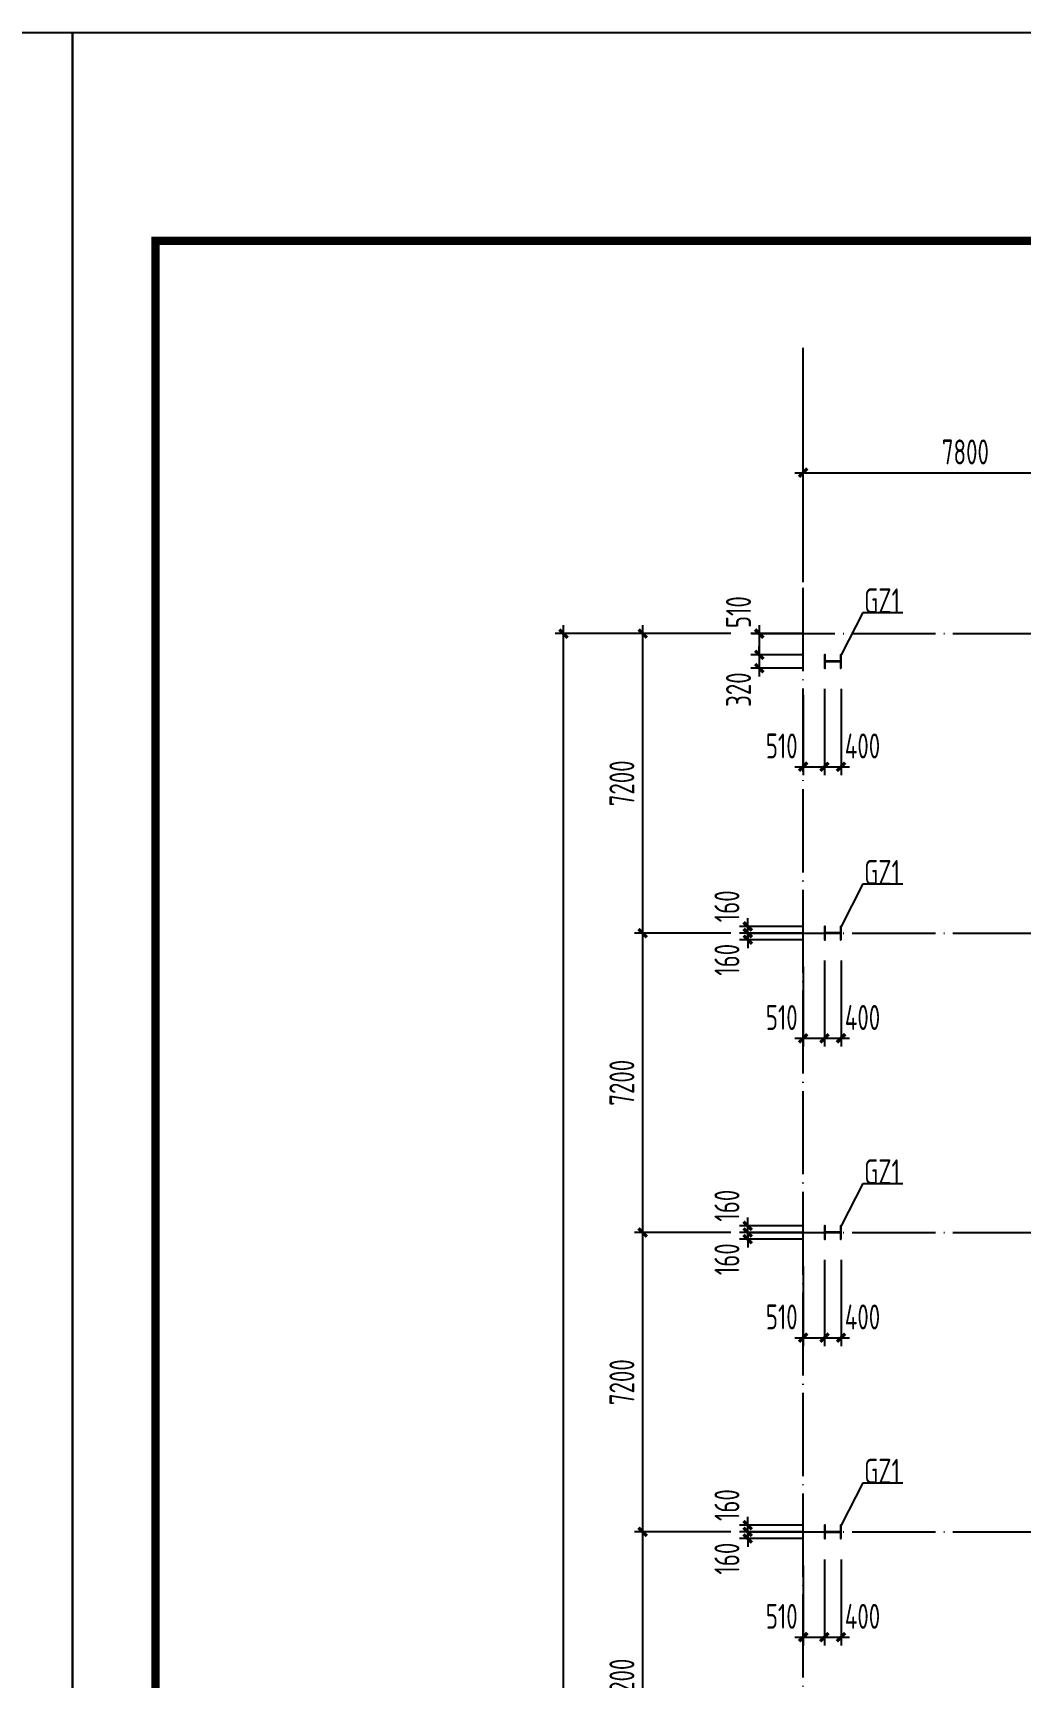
# Model space of a CAD drawing. Extents: x -32169 to 443031, y -120117 to 204739.
# Drawn here: x 131281 to 155021, y -11055 to 28483 of the extents above; entities that cross this region are included whole.
import ezdxf

# ---------------------------------------------------------------- set-up
doc = ezdxf.new("R2010")
doc.units = 0
doc.header["$LTSCALE"] = 1000
doc.linetypes.add('DOTE', pattern=[2.42, 2, -0.2, 0.02, -0.2])
doc.layers.get('0').update_dxf_attribs({"linetype": 'CONTINUOUS'})
doc.layers.get('Defpoints').update_dxf_attribs({"linetype": 'CONTINUOUS'})
for name, color, linetype in [('AXIS', 3, 'CONTINUOUS'), ('DIM', 3, 'CONTINUOUS'), ('DOTE', 1, 'CONTINUOUS'), ('PUB_TEXT', 7, 'CONTINUOUS'), ('PUB_TITLE', 3, 'CONTINUOUS'), ('钢柱', 2, 'CONTINUOUS')]:
    doc.layers.add(name, color=color, linetype=linetype)
doc.styles.add('TSSD_Dimension', font='Tssdeng.shx', dxfattribs={"width": 0.7, "bigfont": 'hztxt.shx'})
doc.styles.add('TSSD_Rein', font='Tssdeng.shx', dxfattribs={"width": 0.7, "bigfont": 'hztxt.shx'})
doc.dimstyles.new('TSSD_200_200', dxfattribs={"dimtxt": 600, "dimasz": 200, "dimexe": 200, "dimexo": 500, "dimgap": 200, "dimtad": 1, "dimdec": 0, "dimzin": 0, "dimdsep": 46, "dimtxsty": 'TSSD_Dimension', "dimblk": 'ARCHTICK', "dimblk1": 'ARCHTICK', "dimblk2": 'ARCHTICK', "dimcen": 0, "dimdle": 200, "dimclrt": 7, "dimadec": 0, "dimazin": 0, "dimtfac": 1, "dimtdec": 0, "dimtix": 1, "dimtmove": 2, "dimatfit": 3, "dimfxl": 1, "dimtolj": 1, "dimtzin": 0, "dimarcsym": 0})

# ---------------------------------------------------------------- blocks, each defined once
blk = doc.blocks.new('_ArchTick')
at = {"color": 0, "linetype": 'ByBlock', "const_width": 0.4}
blk.add_lwpolyline([(-0.5, -0.5), (0.5, 0.5)], dxfattribs=at)
blk = doc.blocks.new('*D496')
at = {"layer": 'Defpoints', "color": 0}
for p in [(157605, 17906), (149805, 15277), (157605, 15277)]:
    blk.add_point(p, dxfattribs=at)
at = {"layer": 'DIM', "color": 0, "lineweight": -2}
for p, q in [((149605, 17906), (157805, 17906)), ((149805, 15777), (149805, 18106)), ((157605, 15777), (157605, 18106))]:
    blk.add_line(p, q, dxfattribs=at)
at = {"layer": 'DIM', "color": 0, "lineweight": -2, "xscale": 200, "yscale": 200, "zscale": 200, "rotation": 180}
blk.add_blockref('_ArchTick', (149805, 17906), dxfattribs=at)
at = {"layer": 'DIM', "color": 0, "lineweight": -2, "xscale": 200, "yscale": 200, "zscale": 200}
blk.add_blockref('_ArchTick', (157605, 17906), dxfattribs=at)
at = {"layer": 'DIM', "color": 7, "insert": (153705, 18406), "char_height": 600, "attachment_point": 5, "style": 'TSSD_Dimension'}
blk.add_mtext('\\A1;7800', dxfattribs=at)
blk = doc.blocks.new('*D509')
at = {"layer": 'Defpoints', "color": 0}
for p in [(145945, -7563), (148565, -7563), (148565, -14763)]:
    blk.add_point(p, dxfattribs=at)
at = {"layer": 'DIM', "color": 0, "lineweight": -2}
for p, q in [((145945, -14963), (145945, -7363)), ((148065, -7563), (145745, -7563)), ((148065, -14763), (145745, -14763))]:
    blk.add_line(p, q, dxfattribs=at)
at = {"layer": 'DIM', "color": 0, "lineweight": -2, "xscale": 200, "yscale": 200, "zscale": 200}
for p, rotation in [((145945, -7563), 90), ((145945, -14763), 270)]:
    blk.add_blockref('_ArchTick', p, dxfattribs=dict(at, rotation=rotation))
at = {"layer": 'DIM', "color": 7, "insert": (145445, -11163), "char_height": 600, "attachment_point": 5, "rotation": 90, "style": 'TSSD_Dimension'}
blk.add_mtext('\\A1;7200', dxfattribs=at)
blk = doc.blocks.new('*D510')
at = {"layer": 'Defpoints', "color": 0}
for p in [(145945, -363), (148565, -363), (148565, -7563)]:
    blk.add_point(p, dxfattribs=at)
at = {"layer": 'DIM', "color": 0, "lineweight": -2}
for p, q in [((148065, -363), (145745, -363)), ((145945, -7763), (145945, -163)), ((148065, -7563), (145745, -7563))]:
    blk.add_line(p, q, dxfattribs=at)
at = {"layer": 'DIM', "color": 0, "lineweight": -2, "xscale": 200, "yscale": 200, "zscale": 200}
for p, rotation in [((145945, -363), 90), ((145945, -7563), 270)]:
    blk.add_blockref('_ArchTick', p, dxfattribs=dict(at, rotation=rotation))
at = {"layer": 'DIM', "color": 7, "insert": (145445, -3963), "char_height": 600, "attachment_point": 5, "rotation": 90, "style": 'TSSD_Dimension'}
blk.add_mtext('\\A1;7200', dxfattribs=at)
blk = doc.blocks.new('*D511')
at = {"layer": 'Defpoints', "color": 0}
for p in [(145945, 6837), (148565, 6837), (148565, -363)]:
    blk.add_point(p, dxfattribs=at)
at = {"layer": 'DIM', "color": 0, "lineweight": -2}
for p, q in [((148065, 6837), (145745, 6837)), ((145945, -563), (145945, 7037)), ((148065, -363), (145745, -363))]:
    blk.add_line(p, q, dxfattribs=at)
at = {"layer": 'DIM', "color": 0, "lineweight": -2, "xscale": 200, "yscale": 200, "zscale": 200}
for p, rotation in [((145945, 6837), 90), ((145945, -363), 270)]:
    blk.add_blockref('_ArchTick', p, dxfattribs=dict(at, rotation=rotation))
at = {"layer": 'DIM', "color": 7, "insert": (145445, 3237), "char_height": 600, "attachment_point": 5, "rotation": 90, "style": 'TSSD_Dimension'}
blk.add_mtext('\\A1;7200', dxfattribs=at)
blk = doc.blocks.new('*D512')
at = {"layer": 'Defpoints', "color": 0}
for p in [(145945, 14037), (148565, 14037), (148565, 6837)]:
    blk.add_point(p, dxfattribs=at)
at = {"layer": 'DIM', "color": 0, "lineweight": -2}
for p, q in [((145945, 6637), (145945, 14237)), ((148065, 14037), (145745, 14037)), ((148065, 6837), (145745, 6837))]:
    blk.add_line(p, q, dxfattribs=at)
at = {"layer": 'DIM', "color": 0, "lineweight": -2, "xscale": 200, "yscale": 200, "zscale": 200}
for p, rotation in [((145945, 14037), 90), ((145945, 6837), 270)]:
    blk.add_blockref('_ArchTick', p, dxfattribs=dict(at, rotation=rotation))
at = {"layer": 'DIM', "color": 7, "insert": (145445, 10437), "char_height": 600, "attachment_point": 5, "rotation": 90, "style": 'TSSD_Dimension'}
blk.add_mtext('\\A1;7200', dxfattribs=at)
blk = doc.blocks.new('*D490')
at = {"layer": 'Defpoints', "color": 0}
for p in [(144041, 14037), (147965, 14037), (147965, -93963)]:
    blk.add_point(p, dxfattribs=at)
at = {"layer": 'DIM', "color": 0, "lineweight": -2}
for p, q in [((144041, -94163), (144041, 14237)), ((147465, 14037), (143841, 14037)), ((147465, -93963), (143841, -93963))]:
    blk.add_line(p, q, dxfattribs=at)
at = {"layer": 'DIM', "color": 0, "lineweight": -2, "xscale": 200, "yscale": 200, "zscale": 200}
for p, rotation in [((144041, 14037), 90), ((144041, -93963), 270)]:
    blk.add_blockref('_ArchTick', p, dxfattribs=dict(at, rotation=rotation))
at = {"layer": 'DIM', "color": 7, "insert": (143541, -39963), "char_height": 600, "attachment_point": 5, "rotation": 90, "style": 'TSSD_Dimension'}
blk.add_mtext('\\A1;108000', dxfattribs=at)
blk = doc.blocks.new('*D855')
at = {"layer": 'Defpoints', "color": 0}
for p in [(149805, -7875), (150315, -7723), (150315, -10094)]:
    blk.add_point(p, dxfattribs=at)
at = {"layer": 'DIM', "color": 0, "lineweight": -2}
for p, q in [((150315, -8223), (150315, -10294)), ((149805, -8375), (149805, -10294)), ((149605, -10094), (150515, -10094))]:
    blk.add_line(p, q, dxfattribs=at)
at = {"layer": 'DIM', "color": 0, "lineweight": -2, "xscale": 200, "yscale": 200, "zscale": 200, "rotation": 180}
blk.add_blockref('_ArchTick', (149805, -10094), dxfattribs=at)
at = {"layer": 'DIM', "color": 0, "lineweight": -2, "xscale": 200, "yscale": 200, "zscale": 200}
blk.add_blockref('_ArchTick', (150315, -10094), dxfattribs=at)
at = {"layer": 'DIM', "color": 7, "insert": (149289, -9594), "char_height": 600, "attachment_point": 5, "style": 'TSSD_Dimension'}
blk.add_mtext('\\A1;510', dxfattribs=at)
blk = doc.blocks.new('*D856')
at = {"layer": 'Defpoints', "color": 0}
for p in [(150315, -7723), (150715, -7723), (150715, -10094)]:
    blk.add_point(p, dxfattribs=at)
at = {"layer": 'DIM', "color": 0, "lineweight": -2}
for p, q in [((150315, -8223), (150315, -10294)), ((150715, -8223), (150715, -10294)), ((150115, -10094), (150915, -10094))]:
    blk.add_line(p, q, dxfattribs=at)
at = {"layer": 'DIM', "color": 0, "lineweight": -2, "xscale": 200, "yscale": 200, "zscale": 200, "rotation": 180}
blk.add_blockref('_ArchTick', (150315, -10094), dxfattribs=at)
at = {"layer": 'DIM', "color": 0, "lineweight": -2, "xscale": 200, "yscale": 200, "zscale": 200}
blk.add_blockref('_ArchTick', (150715, -10094), dxfattribs=at)
at = {"layer": 'DIM', "color": 7, "insert": (151231, -9594), "char_height": 600, "attachment_point": 5, "style": 'TSSD_Dimension'}
blk.add_mtext('\\A1;400', dxfattribs=at)
blk = doc.blocks.new('*D870')
at = {"layer": 'Defpoints', "color": 0}
for p in [(148471, -7563), (150315, -7563), (150315, -7723)]:
    blk.add_point(p, dxfattribs=at)
at = {"layer": 'DIM', "color": 0, "lineweight": -2}
for p, q in [((148471, -7563), (148471, -7363)), ((149815, -7563), (148271, -7563)), ((149815, -7723), (148271, -7723)), ((148471, -7723), (148471, -7563)), ((148471, -7723), (148471, -7923))]:
    blk.add_line(p, q, dxfattribs=at)
at = {"layer": 'DIM', "color": 0, "lineweight": -2, "xscale": 200, "yscale": 200, "zscale": 200}
for p, rotation in [((148471, -7563), 270), ((148471, -7723), 90)]:
    blk.add_blockref('_ArchTick', p, dxfattribs=dict(at, rotation=rotation))
at = {"layer": 'DIM', "color": 7, "insert": (147971, -8206), "char_height": 600, "attachment_point": 5, "rotation": 90, "style": 'TSSD_Dimension'}
blk.add_mtext('\\A1;160', dxfattribs=at)
blk = doc.blocks.new('*D863')
at = {"layer": 'Defpoints', "color": 0}
for p in [(148471, -7403), (150315, -7403), (150315, -7563)]:
    blk.add_point(p, dxfattribs=at)
at = {"layer": 'DIM', "color": 0, "lineweight": -2}
for p, q in [((149815, -7403), (148271, -7403)), ((148471, -7403), (148471, -7203)), ((148471, -7563), (148471, -7403)), ((149815, -7563), (148271, -7563)), ((148471, -7563), (148471, -7763))]:
    blk.add_line(p, q, dxfattribs=at)
at = {"layer": 'DIM', "color": 0, "lineweight": -2, "xscale": 200, "yscale": 200, "zscale": 200}
for p, rotation in [((148471, -7403), 270), ((148471, -7563), 90)]:
    blk.add_blockref('_ArchTick', p, dxfattribs=dict(at, rotation=rotation))
at = {"layer": 'DIM', "color": 7, "insert": (147971, -6919), "char_height": 600, "attachment_point": 5, "rotation": 90, "style": 'TSSD_Dimension'}
blk.add_mtext('\\A1;160', dxfattribs=at)
blk = doc.blocks.new('*D871')
at = {"layer": 'Defpoints', "color": 0}
for p in [(149805, -675), (150315, -523), (150315, -2894)]:
    blk.add_point(p, dxfattribs=at)
at = {"layer": 'DIM', "color": 0, "lineweight": -2}
for p, q in [((149805, -1175), (149805, -3094)), ((150315, -1023), (150315, -3094)), ((149605, -2894), (150515, -2894))]:
    blk.add_line(p, q, dxfattribs=at)
at = {"layer": 'DIM', "color": 0, "lineweight": -2, "xscale": 200, "yscale": 200, "zscale": 200, "rotation": 180}
blk.add_blockref('_ArchTick', (149805, -2894), dxfattribs=at)
at = {"layer": 'DIM', "color": 0, "lineweight": -2, "xscale": 200, "yscale": 200, "zscale": 200}
blk.add_blockref('_ArchTick', (150315, -2894), dxfattribs=at)
at = {"layer": 'DIM', "color": 7, "insert": (149289, -2394), "char_height": 600, "attachment_point": 5, "style": 'TSSD_Dimension'}
blk.add_mtext('\\A1;510', dxfattribs=at)
blk = doc.blocks.new('*D872')
at = {"layer": 'Defpoints', "color": 0}
for p in [(150315, -523), (150715, -523), (150715, -2894)]:
    blk.add_point(p, dxfattribs=at)
at = {"layer": 'DIM', "color": 0, "lineweight": -2}
for p, q in [((150315, -1023), (150315, -3094)), ((150715, -1023), (150715, -3094)), ((150115, -2894), (150915, -2894))]:
    blk.add_line(p, q, dxfattribs=at)
at = {"layer": 'DIM', "color": 0, "lineweight": -2, "xscale": 200, "yscale": 200, "zscale": 200, "rotation": 180}
blk.add_blockref('_ArchTick', (150315, -2894), dxfattribs=at)
at = {"layer": 'DIM', "color": 0, "lineweight": -2, "xscale": 200, "yscale": 200, "zscale": 200}
blk.add_blockref('_ArchTick', (150715, -2894), dxfattribs=at)
at = {"layer": 'DIM', "color": 7, "insert": (151231, -2394), "char_height": 600, "attachment_point": 5, "style": 'TSSD_Dimension'}
blk.add_mtext('\\A1;400', dxfattribs=at)
blk = doc.blocks.new('*D886')
at = {"layer": 'Defpoints', "color": 0}
for p in [(148471, -363), (150315, -363), (150315, -523)]:
    blk.add_point(p, dxfattribs=at)
at = {"layer": 'DIM', "color": 0, "lineweight": -2}
for p, q in [((149815, -363), (148271, -363)), ((148471, -363), (148471, -163)), ((148471, -523), (148471, -363)), ((149815, -523), (148271, -523)), ((148471, -523), (148471, -723))]:
    blk.add_line(p, q, dxfattribs=at)
at = {"layer": 'DIM', "color": 0, "lineweight": -2, "xscale": 200, "yscale": 200, "zscale": 200}
for p, rotation in [((148471, -363), 270), ((148471, -523), 90)]:
    blk.add_blockref('_ArchTick', p, dxfattribs=dict(at, rotation=rotation))
at = {"layer": 'DIM', "color": 7, "insert": (147971, -1006), "char_height": 600, "attachment_point": 5, "rotation": 90, "style": 'TSSD_Dimension'}
blk.add_mtext('\\A1;160', dxfattribs=at)
blk = doc.blocks.new('*D879')
at = {"layer": 'Defpoints', "color": 0}
for p in [(148471, -203), (150315, -203), (150315, -363)]:
    blk.add_point(p, dxfattribs=at)
at = {"layer": 'DIM', "color": 0, "lineweight": -2}
for p, q in [((149815, -203), (148271, -203)), ((149815, -363), (148271, -363)), ((148471, -203), (148471, -3)), ((148471, -363), (148471, -203)), ((148471, -363), (148471, -563))]:
    blk.add_line(p, q, dxfattribs=at)
at = {"layer": 'DIM', "color": 0, "lineweight": -2, "xscale": 200, "yscale": 200, "zscale": 200}
for p, rotation in [((148471, -203), 270), ((148471, -363), 90)]:
    blk.add_blockref('_ArchTick', p, dxfattribs=dict(at, rotation=rotation))
at = {"layer": 'DIM', "color": 7, "insert": (147971, 281), "char_height": 600, "attachment_point": 5, "rotation": 90, "style": 'TSSD_Dimension'}
blk.add_mtext('\\A1;160', dxfattribs=at)
blk = doc.blocks.new('*D887')
at = {"layer": 'Defpoints', "color": 0}
for p in [(149805, 6525), (150315, 6677), (150315, 4306)]:
    blk.add_point(p, dxfattribs=at)
at = {"layer": 'DIM', "color": 0, "lineweight": -2}
for p, q in [((149805, 6025), (149805, 4106)), ((150315, 6177), (150315, 4106)), ((149605, 4306), (150515, 4306))]:
    blk.add_line(p, q, dxfattribs=at)
at = {"layer": 'DIM', "color": 0, "lineweight": -2, "xscale": 200, "yscale": 200, "zscale": 200, "rotation": 180}
blk.add_blockref('_ArchTick', (149805, 4306), dxfattribs=at)
at = {"layer": 'DIM', "color": 0, "lineweight": -2, "xscale": 200, "yscale": 200, "zscale": 200}
blk.add_blockref('_ArchTick', (150315, 4306), dxfattribs=at)
at = {"layer": 'DIM', "color": 7, "insert": (149289, 4806), "char_height": 600, "attachment_point": 5, "style": 'TSSD_Dimension'}
blk.add_mtext('\\A1;510', dxfattribs=at)
blk = doc.blocks.new('*D888')
at = {"layer": 'Defpoints', "color": 0}
for p in [(150315, 6677), (150715, 6677), (150715, 4306)]:
    blk.add_point(p, dxfattribs=at)
at = {"layer": 'DIM', "color": 0, "lineweight": -2}
for p, q in [((150315, 6177), (150315, 4106)), ((150715, 6177), (150715, 4106)), ((150115, 4306), (150915, 4306))]:
    blk.add_line(p, q, dxfattribs=at)
at = {"layer": 'DIM', "color": 0, "lineweight": -2, "xscale": 200, "yscale": 200, "zscale": 200, "rotation": 180}
blk.add_blockref('_ArchTick', (150315, 4306), dxfattribs=at)
at = {"layer": 'DIM', "color": 0, "lineweight": -2, "xscale": 200, "yscale": 200, "zscale": 200}
blk.add_blockref('_ArchTick', (150715, 4306), dxfattribs=at)
at = {"layer": 'DIM', "color": 7, "insert": (151231, 4806), "char_height": 600, "attachment_point": 5, "style": 'TSSD_Dimension'}
blk.add_mtext('\\A1;400', dxfattribs=at)
blk = doc.blocks.new('*D902')
at = {"layer": 'Defpoints', "color": 0}
for p in [(148471, 6837), (150315, 6837), (150315, 6677)]:
    blk.add_point(p, dxfattribs=at)
at = {"layer": 'DIM', "color": 0, "lineweight": -2}
for p, q in [((149815, 6837), (148271, 6837)), ((148471, 6837), (148471, 7037)), ((148471, 6677), (148471, 6837)), ((149815, 6677), (148271, 6677)), ((148471, 6677), (148471, 6477))]:
    blk.add_line(p, q, dxfattribs=at)
at = {"layer": 'DIM', "color": 0, "lineweight": -2, "xscale": 200, "yscale": 200, "zscale": 200}
for p, rotation in [((148471, 6837), 270), ((148471, 6677), 90)]:
    blk.add_blockref('_ArchTick', p, dxfattribs=dict(at, rotation=rotation))
at = {"layer": 'DIM', "color": 7, "insert": (147971, 6194), "char_height": 600, "attachment_point": 5, "rotation": 90, "style": 'TSSD_Dimension'}
blk.add_mtext('\\A1;160', dxfattribs=at)
blk = doc.blocks.new('*D895')
at = {"layer": 'Defpoints', "color": 0}
for p in [(148471, 6997), (150315, 6997), (150315, 6837)]:
    blk.add_point(p, dxfattribs=at)
at = {"layer": 'DIM', "color": 0, "lineweight": -2}
for p, q in [((148471, 6997), (148471, 7197)), ((149815, 6997), (148271, 6997)), ((149815, 6837), (148271, 6837)), ((148471, 6837), (148471, 6997)), ((148471, 6837), (148471, 6637))]:
    blk.add_line(p, q, dxfattribs=at)
at = {"layer": 'DIM', "color": 0, "lineweight": -2, "xscale": 200, "yscale": 200, "zscale": 200}
for p, rotation in [((148471, 6997), 270), ((148471, 6837), 90)]:
    blk.add_blockref('_ArchTick', p, dxfattribs=dict(at, rotation=rotation))
at = {"layer": 'DIM', "color": 7, "insert": (147971, 7481), "char_height": 600, "attachment_point": 5, "rotation": 90, "style": 'TSSD_Dimension'}
blk.add_mtext('\\A1;160', dxfattribs=at)
blk = doc.blocks.new('*D903')
at = {"layer": 'Defpoints', "color": 0}
for p in [(149805, 13055), (150315, 13207), (150315, 10836)]:
    blk.add_point(p, dxfattribs=at)
at = {"layer": 'DIM', "color": 0, "lineweight": -2}
for p, q in [((150315, 12707), (150315, 10636)), ((149805, 12555), (149805, 10636)), ((149605, 10836), (150515, 10836))]:
    blk.add_line(p, q, dxfattribs=at)
at = {"layer": 'DIM', "color": 0, "lineweight": -2, "xscale": 200, "yscale": 200, "zscale": 200, "rotation": 180}
blk.add_blockref('_ArchTick', (149805, 10836), dxfattribs=at)
at = {"layer": 'DIM', "color": 0, "lineweight": -2, "xscale": 200, "yscale": 200, "zscale": 200}
blk.add_blockref('_ArchTick', (150315, 10836), dxfattribs=at)
at = {"layer": 'DIM', "color": 7, "insert": (149289, 11336), "char_height": 600, "attachment_point": 5, "style": 'TSSD_Dimension'}
blk.add_mtext('\\A1;510', dxfattribs=at)
blk = doc.blocks.new('*D904')
at = {"layer": 'Defpoints', "color": 0}
for p in [(150315, 13207), (150715, 13207), (150715, 10836)]:
    blk.add_point(p, dxfattribs=at)
at = {"layer": 'DIM', "color": 0, "lineweight": -2}
for p, q in [((150315, 12707), (150315, 10636)), ((150715, 12707), (150715, 10636)), ((150115, 10836), (150915, 10836))]:
    blk.add_line(p, q, dxfattribs=at)
at = {"layer": 'DIM', "color": 0, "lineweight": -2, "xscale": 200, "yscale": 200, "zscale": 200, "rotation": 180}
blk.add_blockref('_ArchTick', (150315, 10836), dxfattribs=at)
at = {"layer": 'DIM', "color": 0, "lineweight": -2, "xscale": 200, "yscale": 200, "zscale": 200}
blk.add_blockref('_ArchTick', (150715, 10836), dxfattribs=at)
at = {"layer": 'DIM', "color": 7, "insert": (151231, 11336), "char_height": 600, "attachment_point": 5, "style": 'TSSD_Dimension'}
blk.add_mtext('\\A1;400', dxfattribs=at)
blk = doc.blocks.new('*D907')
at = {"layer": 'Defpoints', "color": 0}
for p in [(150306, 14037), (148749, 13527), (150315, 13527)]:
    blk.add_point(p, dxfattribs=at)
at = {"layer": 'DIM', "color": 0, "lineweight": -2}
for p, q in [((148749, 14237), (148749, 13327)), ((149806, 14037), (148549, 14037)), ((149815, 13527), (148549, 13527))]:
    blk.add_line(p, q, dxfattribs=at)
at = {"layer": 'DIM', "color": 0, "lineweight": -2, "xscale": 200, "yscale": 200, "zscale": 200}
for p, rotation in [((148749, 14037), 90), ((148749, 13527), 270)]:
    blk.add_blockref('_ArchTick', p, dxfattribs=dict(at, rotation=rotation))
at = {"layer": 'DIM', "color": 7, "insert": (148249, 14554), "char_height": 600, "attachment_point": 5, "rotation": 90, "style": 'TSSD_Dimension'}
blk.add_mtext('\\A1;510', dxfattribs=at)
blk = doc.blocks.new('*D908')
at = {"layer": 'Defpoints', "color": 0}
for p in [(150315, 13527), (148749, 13207), (150315, 13207)]:
    blk.add_point(p, dxfattribs=at)
at = {"layer": 'DIM', "color": 0, "lineweight": -2}
for p, q in [((149815, 13527), (148549, 13527)), ((148749, 13527), (148749, 13727)), ((148749, 13527), (148749, 13207)), ((149815, 13207), (148549, 13207)), ((148749, 13207), (148749, 13007))]:
    blk.add_line(p, q, dxfattribs=at)
at = {"layer": 'DIM', "color": 0, "lineweight": -2, "xscale": 200, "yscale": 200, "zscale": 200}
for p, rotation in [((148749, 13527), 270), ((148749, 13207), 90)]:
    blk.add_blockref('_ArchTick', p, dxfattribs=dict(at, rotation=rotation))
at = {"layer": 'DIM', "color": 7, "insert": (148249, 12691), "char_height": 600, "attachment_point": 5, "rotation": 90, "style": 'TSSD_Dimension'}
blk.add_mtext('\\A1;320', dxfattribs=at)

msp = doc.modelspace()

# ---------------------------------------------------------------- linework, layer by layer
at = {"layer": 'AXIS'}
msp.add_line((149805.24457, 15277.3647), (149805.24457, 20906.3941), dxfattribs=at)
at = {"layer": 'DOTE', "linetype": 'DOTE'}
for p, q in [((149805.24457, -95762.90283), (149805.24457, 15277.3647)), ((148565.24457, 14037.3647), (177469.06221, 14037.3647)), ((148565.24457, 6837.3647), (177469.06221, 6837.3647)), ((148565.24457, -362.6353), (177469.06221, -362.6353)), ((148565.24457, -7562.6353), (177469.06221, -7562.6353))]:
    msp.add_line(p, q, dxfattribs=at)
at = {"layer": 'PUB_TEXT'}
for p, q in [((151242.96392, 14547.20358), (150715.24457, 13527.3647)), ((151242.96392, 14547.20358), (152196.94313, 14547.20358)), ((151242.96392, 8017.20358), (150715.24457, 6997.3647)), ((151242.96392, 8017.20358), (152196.94313, 8017.20358)), ((151242.96392, 817.20358), (150715.24457, -202.6353)), ((151242.96392, 817.20358), (152196.94313, 817.20358)), ((151242.96392, -6382.79642), (150715.24457, -7402.6353)), ((151242.96392, -6382.79642), (152196.94313, -6382.79642))]:
    msp.add_line(p, q, dxfattribs=at)
at = {"layer": 'PUB_TITLE'}
for points in [[(48230.54765, -120116.90179), (132230.54765, -120116.90179), (132230.54765, 28483.09821), (48230.54765, 28483.09821)], [(132230.54765, -120116.90179), (216230.54765, -120116.90179), (216230.54765, 28483.09821), (132230.54765, 28483.09821)]]:
    msp.add_lwpolyline(points, close=True, dxfattribs=at)
at = {"layer": 'PUB_TITLE', "const_width": 200}
msp.add_lwpolyline([(134230.54765, -118116.90179), (214230.54765, -118116.90179), (214230.54765, 23483.09821), (134230.54765, 23483.09821)], close=True, dxfattribs=at)
at = {"layer": '钢柱'}
for points in [[(150715.24457, 13207.3647), (150715.24457, 13527.3647), (150701.24457, 13527.3647), (150701.24457, 13371.3647), (150329.24457, 13371.3647), (150329.24457, 13527.3647), (150315.24457, 13527.3647), (150315.24457, 13207.3647), (150329.24457, 13207.3647), (150329.24457, 13363.3647), (150701.24457, 13363.3647), (150701.24457, 13207.3647)], [(150715.24457, 6677.3647), (150715.24457, 6997.3647), (150701.24457, 6997.3647), (150701.24457, 6841.3647), (150329.24457, 6841.3647), (150329.24457, 6997.3647), (150315.24457, 6997.3647), (150315.24457, 6677.3647), (150329.24457, 6677.3647), (150329.24457, 6833.3647), (150701.24457, 6833.3647), (150701.24457, 6677.3647)], [(150715.24457, -522.6353), (150715.24457, -202.6353), (150701.24457, -202.6353), (150701.24457, -358.6353), (150329.24457, -358.6353), (150329.24457, -202.6353), (150315.24457, -202.6353), (150315.24457, -522.6353), (150329.24457, -522.6353), (150329.24457, -366.6353), (150701.24457, -366.6353), (150701.24457, -522.6353)], [(150715.24457, -7722.6353), (150715.24457, -7402.6353), (150701.24457, -7402.6353), (150701.24457, -7558.6353), (150329.24457, -7558.6353), (150329.24457, -7402.6353), (150315.24457, -7402.6353), (150315.24457, -7722.6353), (150329.24457, -7722.6353), (150329.24457, -7566.6353), (150701.24457, -7566.6353), (150701.24457, -7722.6353)]]:
    msp.add_lwpolyline(points, close=True, dxfattribs=at)

# ---------------------------------------------------------------- texts
at = {"layer": 'PUB_TEXT', "style": 'TSSD_Rein', "width": 0.7}
for p in [(151273.02101, 14525.39308, 292.0163), (151273.02101, 7995.39308, 292.0163), (151273.02101, 795.39308, 292.0163), (151273.02101, -6404.60692, 292.0163)]:
    msp.add_text('GZ1', height=600, dxfattribs=at).set_placement(p)

# ---------------------------------------------------------------- dimensions: what is measured, and where the dimension line sits
at = {"layer": 'DIM'}
for p1, p2, distance, picture, middle in [((149805.24457, 15277.3647), (157605.24457, 15277.3647), 2629.0294, '*D496', (153705.24457, 18406.3941)), ((148565.24457, 6837.3647), (148565.24457, 14037.3647), 2620.03123, '*D512', (145445.21334, 10437.3647)), ((148565.24457, -362.6353), (148565.24457, 6837.3647), 2620.03123, '*D511', (145445.21334, 3237.3647)), ((148565.24457, -7562.6353), (148565.24457, -362.6353), 2620.03123, '*D510', (145445.21334, -3962.6353)), ((148565.24457, -14762.6353), (148565.24457, -7562.6353), 2620.03123, '*D509', (145445.21334, -11162.6353))]:
    dim = msp.add_aligned_dim(p1=p1, p2=p2, distance=distance, dimstyle='TSSD_200_200', dxfattribs=at)
    dim.commit()
    dim.dimension.update_dxf_attribs({"geometry": picture, "text_midpoint": middle})
for base, p1, p2, picture, middle in [((148748.94745, 13527.3647), (150306.2478, 14037.3647), (150315.24457, 13527.3647), '*D907', (148248.94745, 14553.51855)), ((148748.94745, 13207.3647), (150315.24457, 13527.3647), (150315.24457, 13207.3647), '*D908', (148248.94745, 12691.21085)), ((148470.98666, 6997.3647), (150315.24457, 6837.3647), (150315.24457, 6997.3647), '*D895', (147970.98666, 7481.21085)), ((148470.98666, 6837.3647), (150315.24457, 6677.3647), (150315.24457, 6837.3647), '*D902', (147970.98666, 6193.51855)), ((148470.98666, -202.6353), (150315.24457, -362.6353), (150315.24457, -202.6353), '*D879', (147970.98666, 281.21085)), ((148470.98666, -362.6353), (150315.24457, -522.6353), (150315.24457, -362.6353), '*D886', (147970.98666, -1006.48145)), ((148470.98666, -7402.6353), (150315.24457, -7562.6353), (150315.24457, -7402.6353), '*D863', (147970.98666, -6918.78915)), ((148470.98666, -7562.6353), (150315.24457, -7722.6353), (150315.24457, -7562.6353), '*D870', (147970.98666, -8206.48145))]:
    dim = msp.add_linear_dim(base=base, p1=p1, p2=p2, angle=90, dimstyle='TSSD_200_200', dxfattribs=at)
    dim.commit()
    dim.dimension.update_dxf_attribs({"geometry": picture, "text_midpoint": middle, "dimtype": 160})
dim = msp.add_linear_dim(base=(144041.16625, 14037.3647), p1=(147965.24457, -93962.6353), p2=(147965.24457, 14037.3647), angle=90, dimstyle='TSSD_200_200', dxfattribs=at)
dim.commit()
dim.dimension.update_dxf_attribs({"geometry": '*D490', "text_midpoint": (143541.16625, -39962.6353)})
for base, p1, p2, picture, middle in [((150315.24457, 10836.0638), (149805.24457, 13054.62291), (150315.24457, 13207.3647), '*D903', (149289.09073, 11336.0638)), ((150715.24457, 10836.0638), (150315.24457, 13207.3647), (150715.24457, 13207.3647), '*D904', (151231.39842, 11336.0638)), ((150315.24457, 4306.0638), (149805.24457, 6524.62291), (150315.24457, 6677.3647), '*D887', (149289.09073, 4806.0638)), ((150715.24457, 4306.0638), (150315.24457, 6677.3647), (150715.24457, 6677.3647), '*D888', (151231.39842, 4806.0638)), ((150315.24457, -2893.9362), (149805.24457, -675.37709), (150315.24457, -522.6353), '*D871', (149289.09073, -2393.9362)), ((150715.24457, -2893.9362), (150315.24457, -522.6353), (150715.24457, -522.6353), '*D872', (151231.39842, -2393.9362)), ((150315.24457, -10093.9362), (149805.24457, -7875.37709), (150315.24457, -7722.6353), '*D855', (149289.09073, -9593.9362)), ((150715.24457, -10093.9362), (150315.24457, -7722.6353), (150715.24457, -7722.6353), '*D856', (151231.39842, -9593.9362))]:
    dim = msp.add_linear_dim(base=base, p1=p1, p2=p2, dimstyle='TSSD_200_200', dxfattribs=at)
    dim.commit()
    dim.dimension.update_dxf_attribs({"geometry": picture, "text_midpoint": middle, "dimtype": 160})

doc.saveas('drawing.dxf')
